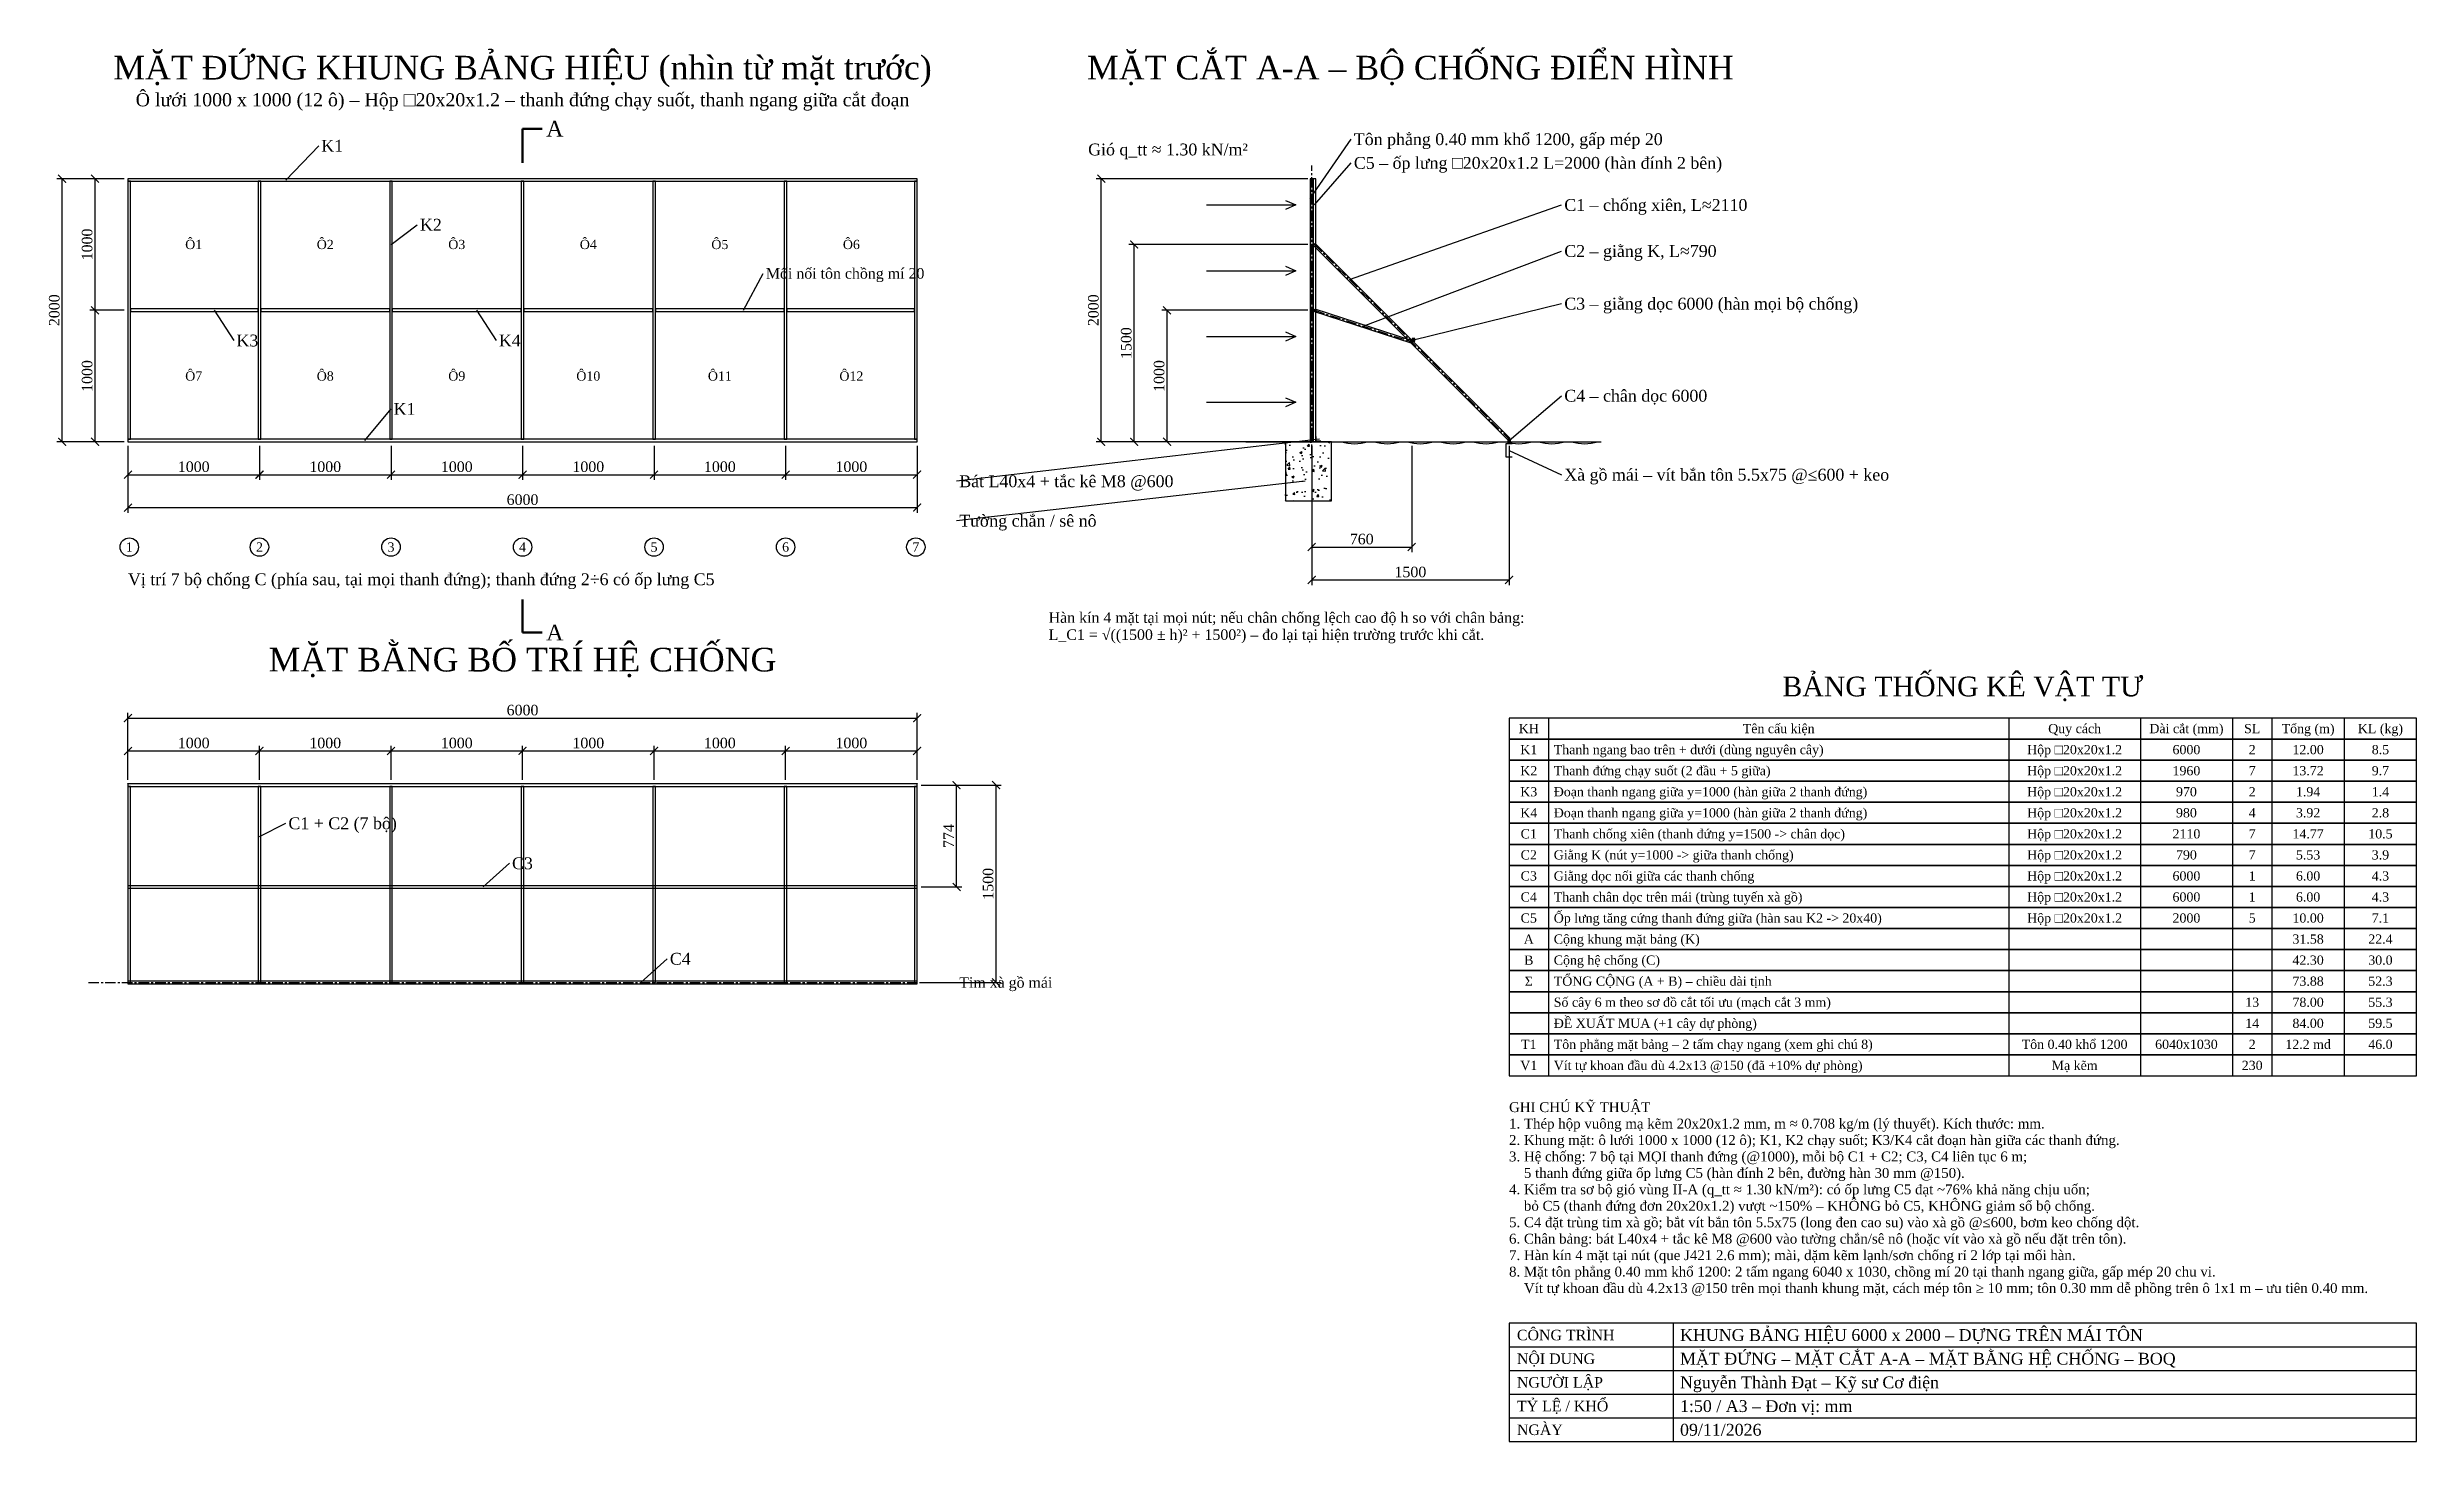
# Model space of a CAD drawing. Header units: millimetres. Extents: x -612 to 17400, y -7600 to 2998.
import ezdxf
from ezdxf.enums import TextEntityAlignment as Align

# ---------------------------------------------------------------- set-up
doc = ezdxf.new("R2010")
doc.units = ezdxf.units.MM
doc.header["$LTSCALE"] = 25
doc.linetypes.add('CENTER', pattern=[5.08, 3.175, -0.635, 0.635, -0.635])
for name, color, linetype in [('BANG', 7, 'Continuous'), ('CHONG', 1, 'Continuous'), ('DIM', 3, 'Continuous'), ('GIANG', 6, 'Continuous'), ('HATCH', 8, 'Continuous'), ('KHUNG', 5, 'Continuous'), ('KHUNG_TEN', 7, 'Continuous'), ('MAI', 8, 'Continuous'), ('MAT_CAT', 4, 'Continuous'), ('TEXT', 7, 'Continuous'), ('TIM', 2, 'CENTER')]:
    doc.layers.add(name, color=color, linetype=linetype)
doc.styles.add('OpenSansCondensed-Light', font='OpenSansCondensed-Light.ttf')
doc.styles.add('TNR', font='times.ttf')
doc.dimstyles.new('EZDXF', dxfattribs={"dimtxt": 0.25, "dimasz": 0.175, "dimexe": 0.375, "dimexo": 0.125, "dimgap": 0.1, "dimtad": 1, "dimlfac": 100, "dimzin": 12, "dimdsep": 46, "dimtxsty": 'OpenSansCondensed-Light', "dimblk": 'ARCHTICK', "dimcen": 2.5, "dimazin": 3, "dimtfac": 0.5, "dimtmove": 2, "dimatfit": 3})

# ---------------------------------------------------------------- blocks, each defined once
blk = doc.blocks.new('_ARCHTICK')
at = {"color": 0, "linetype": 'BYBLOCK', "const_width": 0.15}
blk.add_lwpolyline([(-0.5, -0.5), (0.5, 0.5)], dxfattribs=at)

msp = doc.modelspace()

# ---------------------------------------------------------------- hatches: boundary and pattern name
at = {"layer": 'CHONG'}
msp.add_hatch(color=1, dxfattribs=at).paths.add_polyline_path([(10490, 0), (10510, 0), (10510, 20), (10490, 20)])
at = {"layer": 'GIANG'}
msp.add_hatch(color=6, dxfattribs=at).paths.add_polyline_path([(9764.1, 764.1), (9784.1, 764.1), (9784.1, 784.1), (9764.1, 784.1)])
at = {"layer": 'HATCH'}
h = msp.add_hatch(dxfattribs=at)
h.set_pattern_fill('AR-CONC')
h.paths.add_polyline_path([(8800, -450), (9150, -450), (9150, 0), (8800, 0)])
at = {"layer": 'KHUNG'}
for points in [[(8990, 1980), (9010, 1980), (9010, 2000), (8990, 2000)], [(8990, 990), (9010, 990), (9010, 1010), (8990, 1010)], [(8990, 0), (9010, 0), (9010, 20), (8990, 20)]]:
    msp.add_hatch(color=5, dxfattribs=at).paths.add_polyline_path(points)

# ---------------------------------------------------------------- linework, layer by layer
at = {"layer": 'BANG'}
for p, q in [((10800, -2100), (10800, -2260)), ((14300, -2100), (14300, -2260)), ((15300, -2100), (15300, -2260)), ((16000, -2100), (16000, -2260)), ((16300, -2100), (16300, -2260)), ((16850, -2100), (16850, -2260)), ((10800, -2260), (10800, -2420)), ((14300, -2260), (14300, -2420)), ((15300, -2260), (15300, -2420)), ((16000, -2260), (16000, -2420)), ((16300, -2260), (16300, -2420)), ((16850, -2260), (16850, -2420)), ((10800, -2420), (10800, -2580)), ((14300, -2420), (14300, -2580)), ((15300, -2420), (15300, -2580)), ((16000, -2420), (16000, -2580)), ((16300, -2420), (16300, -2580)), ((16850, -2420), (16850, -2580)), ((10800, -2580), (10800, -2740)), ((14300, -2580), (14300, -2740)), ((15300, -2580), (15300, -2740)), ((16000, -2580), (16000, -2740)), ((16300, -2580), (16300, -2740)), ((16850, -2580), (16850, -2740)), ((10800, -2740), (10800, -2900)), ((14300, -2740), (14300, -2900)), ((15300, -2740), (15300, -2900)), ((16000, -2740), (16000, -2900)), ((16300, -2740), (16300, -2900)), ((16850, -2740), (16850, -2900)), ((10800, -2900), (10800, -3060)), ((10800, -3060), (10800, -3220)), ((14300, -2900), (14300, -3060)), ((14300, -3060), (14300, -3220)), ((15300, -2900), (15300, -3060)), ((15300, -3060), (15300, -3220)), ((16000, -2900), (16000, -3060)), ((16000, -3060), (16000, -3220)), ((16300, -2900), (16300, -3060)), ((16300, -3060), (16300, -3220)), ((16850, -2900), (16850, -3060)), ((16850, -3060), (16850, -3220)), ((10800, -3220), (10800, -3380)), ((14300, -3220), (14300, -3380)), ((15300, -3220), (15300, -3380)), ((16000, -3220), (16000, -3380)), ((16300, -3220), (16300, -3380)), ((16850, -3220), (16850, -3380)), ((10800, -3380), (10800, -3540)), ((14300, -3380), (14300, -3540)), ((15300, -3380), (15300, -3540)), ((16000, -3380), (16000, -3540)), ((16300, -3380), (16300, -3540)), ((16850, -3380), (16850, -3540)), ((10800, -3540), (10800, -3700)), ((14300, -3540), (14300, -3700)), ((15300, -3540), (15300, -3700)), ((16000, -3540), (16000, -3700)), ((16300, -3540), (16300, -3700)), ((16850, -3540), (16850, -3700)), ((10800, -3700), (10800, -3860)), ((14300, -3700), (14300, -3860)), ((15300, -3700), (15300, -3860)), ((16000, -3700), (16000, -3860)), ((16300, -3700), (16300, -3860)), ((16850, -3700), (16850, -3860)), ((10800, -3860), (10800, -4020)), ((14300, -3860), (14300, -4020)), ((15300, -3860), (15300, -4020)), ((16000, -3860), (16000, -4020)), ((16300, -3860), (16300, -4020)), ((16850, -3860), (16850, -4020)), ((10800, -4020), (10800, -4180)), ((14300, -4020), (14300, -4180)), ((15300, -4020), (15300, -4180)), ((16000, -4020), (16000, -4180)), ((16300, -4020), (16300, -4180)), ((16850, -4020), (16850, -4180)), ((10800, -4180), (10800, -4340)), ((14300, -4180), (14300, -4340)), ((15300, -4180), (15300, -4340)), ((16000, -4180), (16000, -4340)), ((16300, -4180), (16300, -4340)), ((16850, -4180), (16850, -4340)), ((10800, -4340), (10800, -4500)), ((10800, -4500), (10800, -4660)), ((14300, -4340), (14300, -4500)), ((14300, -4500), (14300, -4660)), ((15300, -4340), (15300, -4500)), ((15300, -4500), (15300, -4660)), ((16000, -4340), (16000, -4500)), ((16000, -4500), (16000, -4660)), ((16300, -4340), (16300, -4500)), ((16300, -4500), (16300, -4660)), ((16850, -4340), (16850, -4500)), ((16850, -4500), (16850, -4660)), ((10800, -4660), (10800, -4820)), ((14300, -4660), (14300, -4820)), ((15300, -4660), (15300, -4820)), ((16000, -4660), (16000, -4820)), ((16300, -4660), (16300, -4820)), ((16850, -4660), (16850, -4820))]:
    msp.add_line(p, q, dxfattribs=at)
for points in [[(10500, -2260), (17400, -2260), (17400, -2100), (10500, -2100)], [(10500, -2420), (17400, -2420), (17400, -2260), (10500, -2260)], [(10500, -2580), (17400, -2580), (17400, -2420), (10500, -2420)], [(10500, -2740), (17400, -2740), (17400, -2580), (10500, -2580)], [(10500, -2900), (17400, -2900), (17400, -2740), (10500, -2740)], [(10500, -3060), (17400, -3060), (17400, -2900), (10500, -2900)], [(10500, -3220), (17400, -3220), (17400, -3060), (10500, -3060)], [(10500, -3380), (17400, -3380), (17400, -3220), (10500, -3220)], [(10500, -3540), (17400, -3540), (17400, -3380), (10500, -3380)], [(10500, -3700), (17400, -3700), (17400, -3540), (10500, -3540)], [(10500, -3860), (17400, -3860), (17400, -3700), (10500, -3700)], [(10500, -4020), (17400, -4020), (17400, -3860), (10500, -3860)], [(10500, -4180), (17400, -4180), (17400, -4020), (10500, -4020)], [(10500, -4340), (17400, -4340), (17400, -4180), (10500, -4180)], [(10500, -4500), (17400, -4500), (17400, -4340), (10500, -4340)], [(10500, -4660), (17400, -4660), (17400, -4500), (10500, -4500)], [(10500, -4820), (17400, -4820), (17400, -4660), (10500, -4660)]]:
    msp.add_lwpolyline(points, close=True, dxfattribs=at)
at = {"layer": 'CHONG'}
for points in [[(9010, 0), (9030, 0), (9030, 2000), (9010, 2000)], [(9027.1, 1507.1), (10507.1, 27.1), (10492.9, 12.9), (9012.9, 1492.9)], [(9030, 0), (9070, 0), (9070, 4), (9034, 4), (9034, 40), (9030, 40)], [(10490, 0), (10510, 0), (10510, 20), (10490, 20)], [(10492.4, 2.4), (10507.6, 2.4), (10507.6, 17.6), (10492.4, 17.6)], [(0, -4110), (20, -4110), (20, -2620), (0, -2620)], [(990, -4110), (1010, -4110), (1010, -2620), (990, -2620)], [(1990, -4110), (2010, -4110), (2010, -2620), (1990, -2620)], [(2990, -4110), (3010, -4110), (3010, -2620), (2990, -2620)], [(3990, -4110), (4010, -4110), (4010, -2620), (3990, -2620)], [(4990, -4110), (5010, -4110), (5010, -2620), (4990, -2620)], [(5980, -4110), (6000, -4110), (6000, -2620), (5980, -2620)], [(0, -4120), (6000, -4120), (6000, -4100), (0, -4100)]]:
    msp.add_lwpolyline(points, close=True, dxfattribs=at)
for centre in [(10, -800), (1000, -800), (2000, -800), (3000, -800), (4000, -800), (5000, -800), (5990, -800)]:
    msp.add_circle(centre, 70, dxfattribs=at)
at = {"layer": 'GIANG'}
for points in [[(9023.1, 1009.5), (9763.1, 769.5), (9756.9, 750.5), (9016.9, 990.5)], [(9764.1, 764.1), (9784.1, 764.1), (9784.1, 784.1), (9764.1, 784.1)], [(9766.5, 766.5), (9781.7, 766.5), (9781.7, 781.7), (9766.5, 781.7)], [(0, -3394.1), (6000, -3394.1), (6000, -3374.1), (0, -3374.1)]]:
    msp.add_lwpolyline(points, close=True, dxfattribs=at)
at = {"layer": 'KHUNG'}
for points in [[(0, 1980), (6000, 1980), (6000, 2000), (0, 2000)], [(8990, 0), (9010, 0), (9010, 2000), (8990, 2000)], [(8990, 1980), (9010, 1980), (9010, 2000), (8990, 2000)], [(8992.4, 1982.4), (9007.6, 1982.4), (9007.6, 1997.6), (8992.4, 1997.6)], [(0, 20), (20, 20), (20, 1980), (0, 1980)], [(990, 20), (1010, 20), (1010, 1980), (990, 1980)], [(1990, 20), (2010, 20), (2010, 1980), (1990, 1980)], [(2990, 20), (3010, 20), (3010, 1980), (2990, 1980)], [(3990, 20), (4010, 20), (4010, 1980), (3990, 1980)], [(4990, 20), (5010, 20), (5010, 1980), (4990, 1980)], [(5980, 20), (6000, 20), (6000, 1980), (5980, 1980)], [(20, 990), (990, 990), (990, 1010), (20, 1010)], [(1010, 990), (1990, 990), (1990, 1010), (1010, 1010)], [(2010, 990), (2990, 990), (2990, 1010), (2010, 1010)], [(3010, 990), (3990, 990), (3990, 1010), (3010, 1010)], [(4010, 990), (4990, 990), (4990, 1010), (4010, 1010)], [(5010, 990), (5980, 990), (5980, 1010), (5010, 1010)], [(8990, 990), (9010, 990), (9010, 1010), (8990, 1010)], [(8992.4, 992.4), (9007.6, 992.4), (9007.6, 1007.6), (8992.4, 1007.6)], [(0, 0), (6000, 0), (6000, 20), (0, 20)], [(8990, 0), (9010, 0), (9010, 20), (8990, 20)], [(8992.4, 2.4), (9007.6, 2.4), (9007.6, 17.6), (8992.4, 17.6)], [(0, -2620), (6000, -2620), (6000, -2600), (0, -2600)]]:
    msp.add_lwpolyline(points, close=True, dxfattribs=at)
at = {"layer": 'KHUNG_TEN'}
for p, q in [((11750, -7600), (11750, -6700)), ((10500, -6880), (17400, -6880)), ((10500, -7060), (17400, -7060)), ((10500, -7240), (17400, -7240)), ((10500, -7420), (17400, -7420)), ((10500, -7600), (17400, -7600))]:
    msp.add_line(p, q, dxfattribs=at)
msp.add_lwpolyline([(10500, -7600), (17400, -7600), (17400, -6700), (10500, -6700)], close=True, dxfattribs=at)
at = {"layer": 'MAI'}
for points in [[(8500, 0), (11200, 0)], [(9200, 0), (9225, -1.4), (9250, -5.2), (9275, -9.8), (9300, -13.6), (9325, -15), (9350, -13.6), (9375, -9.8), (9400, -5.2), (9425, -1.4), (9450, 0), (9475, -1.4), (9500, -5.2), (9525, -9.8), (9550, -13.6), (9575, -15), (9600, -13.6), (9625, -9.8), (9650, -5.2), (9675, -1.4), (9700, 0), (9725, -1.4), (9750, -5.2), (9775, -9.8), (9800, -13.6), (9825, -15), (9850, -13.6), (9875, -9.8), (9900, -5.2), (9925, -1.4), (9950, 0), (9975, -1.4), (10000, -5.2), (10025, -9.8), (10050, -13.6), (10075, -15), (10100, -13.6), (10125, -9.8), (10150, -5.2), (10175, -1.4), (10200, 0), (10225, -1.4), (10250, -5.2), (10275, -9.8), (10300, -13.6), (10325, -15), (10350, -13.6), (10375, -9.8), (10400, -5.2), (10425, -1.4), (10450, 0), (10475, -1.4), (10500, -5.2), (10525, -9.8), (10550, -13.6), (10575, -15), (10600, -13.6), (10625, -9.8), (10650, -5.2), (10675, -1.4), (10700, 0), (10725, -1.4), (10750, -5.2), (10775, -9.8), (10800, -13.6), (10825, -15), (10850, -13.6), (10875, -9.8), (10900, -5.2), (10925, -1.4), (10950, 0), (10975, -1.4), (11000, -5.2), (11025, -9.8), (11050, -13.6), (11075, -15), (11100, -13.6), (11125, -9.8), (11150, -5.2), (11175, -1.4)], [(10525, -15), (10475, -15), (10475, -115), (10525, -115)]]:
    msp.add_lwpolyline(points, dxfattribs=at)
msp.add_lwpolyline([(8800, -450), (9150, -450), (9150, 0), (8800, 0)], close=True, dxfattribs=at)
at = {"layer": 'MAT_CAT'}
for points in [[(8987, 0), (8990, 0), (8990, 2000), (8987, 2000)], [(0, -2597), (6000, -2597), (6000, -2600), (0, -2600)]]:
    msp.add_lwpolyline(points, close=True, dxfattribs=at)
at = {"layer": 'TEXT', "lineweight": 50}
for p, q in [((3000, 2120), (3000, 2380)), ((3000, 2380), (3150, 2380)), ((3000, -1200), (3000, -1450)), ((3000, -1450), (3150, -1450))]:
    msp.add_line(p, q, dxfattribs=at)
at = {"layer": 'TEXT'}
for p, q in [((1200, 1990), (1450, 2250)), ((8988, 1850), (9300, 2300)), ((9020, 1800), (9300, 2120)), ((2000, 1500), (2200, 1650)), ((8200, 1800), (8880, 1800)), ((9286.4, 1233.6), (10900, 1800)), ((9390, 880), (10900, 1450)), ((4680, 1000), (4830, 1280)), ((8200, 1300), (8880, 1300)), ((655, 1000), (805, 770)), ((2650, 1000), (2800, 770)), ((9774.1, 774.1), (10900, 1050)), ((8200, 800), (8880, 800)), ((1800, 10), (2000, 250)), ((8200, 300), (8880, 300)), ((10500, 10), (10900, 350)), ((9060, 20), (6300, -300)), ((10500, -65), (10900, -250)), ((8950, -300), (6300, -600)), ((1000, -3000), (1200, -2900)), ((2700, -3384.1), (2900, -3204.1)), ((3900, -4110), (4100, -3930))]:
    msp.add_line(p, q, dxfattribs=at)
for points in [[(8800, 1835), (8880, 1800), (8800, 1765)], [(8800, 1335), (8880, 1300), (8800, 1265)], [(8800, 835), (8880, 800), (8800, 765)], [(8800, 335), (8880, 300), (8800, 265)]]:
    msp.add_lwpolyline(points, dxfattribs=at)
at = {"layer": 'TIM'}
for p, q in [((9000, -100), (9000, 2100)), ((9020, 1500), (10500, 20)), ((9020, 1000), (9760, 760)), ((-300, -4110), (6300, -4110))]:
    msp.add_line(p, q, dxfattribs=at)

# ---------------------------------------------------------------- texts
at = {"layer": 'BANG', "style": 'TNR'}
for s, p in [('KH', (10650, -2180)), ('Tên cấu kiện', (12550, -2180)), ('Quy cách', (14800, -2180)), ('Dài cắt (mm)', (15650, -2180)), ('SL', (16150, -2180)), ('Tổng (m)', (16575, -2180)), ('KL (kg)', (17125, -2180)), ('K1', (10650, -2340)), ('Hộp □20x20x1.2', (14800, -2340)), ('6000', (15650, -2340)), ('2', (16150, -2340)), ('12.00', (16575, -2340)), ('8.5', (17125, -2340)), ('K2', (10650, -2500)), ('Hộp □20x20x1.2', (14800, -2500)), ('1960', (15650, -2500)), ('7', (16150, -2500)), ('13.72', (16575, -2500)), ('9.7', (17125, -2500)), ('K3', (10650, -2660)), ('Hộp □20x20x1.2', (14800, -2660)), ('970', (15650, -2660)), ('2', (16150, -2660)), ('1.94', (16575, -2660)), ('1.4', (17125, -2660)), ('K4', (10650, -2820)), ('Hộp □20x20x1.2', (14800, -2820)), ('980', (15650, -2820)), ('4', (16150, -2820)), ('3.92', (16575, -2820)), ('2.8', (17125, -2820)), ('C1', (10650, -2980)), ('Hộp □20x20x1.2', (14800, -2980)), ('2110', (15650, -2980)), ('7', (16150, -2980)), ('14.77', (16575, -2980)), ('10.5', (17125, -2980)), ('C2', (10650, -3140)), ('Hộp □20x20x1.2', (14800, -3140)), ('790', (15650, -3140)), ('7', (16150, -3140)), ('5.53', (16575, -3140)), ('3.9', (17125, -3140)), ('C3', (10650, -3300)), ('Hộp □20x20x1.2', (14800, -3300)), ('Hộp □20x20x1.2', (14800, -3460)), ('6000', (15650, -3300)), ('1', (16150, -3300)), ('6.00', (16575, -3300)), ('4.3', (17125, -3300)), ('C4', (10650, -3460)), ('C5', (10650, -3620)), ('Hộp □20x20x1.2', (14800, -3620)), ('6000', (15650, -3460)), ('2000', (15650, -3620)), ('5', (16150, -3620)), ('1', (16150, -3460)), ('10.00', (16575, -3620)), ('6.00', (16575, -3460)), ('4.3', (17125, -3460)), ('7.1', (17125, -3620)), ('A', (10650, -3780)), ('31.58', (16575, -3780)), ('22.4', (17125, -3780)), ('B', (10650, -3940)), ('42.30', (16575, -3940)), ('30.0', (17125, -3940)), ('13', (16150, -4260)), ('78.00', (16575, -4260)), ('55.3', (17125, -4260)), ('T1', (10650, -4580)), ('Tôn 0.40 khổ 1200', (14800, -4580)), ('6040x1030', (15650, -4580)), ('2', (16150, -4580)), ('12.2 md', (16575, -4580)), ('46.0', (17125, -4580)), ('V1', (10650, -4740)), ('Mạ kẽm', (14800, -4740)), ('230', (16150, -4740))]:
    msp.add_text(s, height=70, dxfattribs=at).set_placement(p, align=Align.MIDDLE_CENTER)
for s, p in [('Thanh ngang bao trên + dưới (dùng nguyên cây)', (10840, -2340)), ('Thanh đứng chạy suốt (2 đầu + 5 giữa)', (10840, -2500)), ('Đoạn thanh ngang giữa y=1000 (hàn giữa 2 thanh đứng)', (10840, -2660)), ('Đoạn thanh ngang giữa y=1000 (hàn giữa 2 thanh đứng)', (10840, -2820)), ('Thanh chống xiên (thanh đứng y=1500 -> chân dọc)', (10840, -2980)), ('Giằng K (nút y=1000 -> giữa thanh chống)', (10840, -3140)), ('Thanh chân dọc trên mái (trùng tuyến xà gồ)', (10840, -3460)), ('Giằng dọc nối giữa các thanh chống', (10840, -3300)), ('Ốp lưng tăng cứng thanh đứng giữa (hàn sau K2 -> 20x40)', (10840, -3620)), ('Cộng khung mặt bảng (K)', (10840, -3780)), ('Cộng hệ chống (C)', (10840, -3940)), ('Số cây 6 m theo sơ đồ cắt tối ưu (mạch cắt 3 mm)', (10840, -4260)), ('Tôn phẳng mặt bảng – 2 tấm chạy ngang (xem ghi chú 8)', (10840, -4580)), ('Vít tự khoan đầu dù 4.2x13 @150 (đã +10% dự phòng)', (10840, -4740))]:
    msp.add_text(s, height=70, dxfattribs=at).set_placement(p, align=Align.MIDDLE_LEFT)
at = {"layer": 'BANG', "color": 1, "style": 'TNR'}
for s, p in [('Σ', (10650, -4100)), ('73.88', (16575, -4100)), ('52.3', (17125, -4100)), ('14', (16150, -4420)), ('84.00', (16575, -4420)), ('59.5', (17125, -4420))]:
    msp.add_text(s, height=70, dxfattribs=at).set_placement(p, align=Align.MIDDLE_CENTER)
for s, p in [('TỔNG CỘNG (A + B) – chiều dài tịnh', (10840, -4100)), ('ĐỀ XUẤT MUA (+1 cây dự phòng)', (10840, -4420))]:
    msp.add_text(s, height=70, dxfattribs=at).set_placement(p, align=Align.MIDDLE_LEFT)
at = {"layer": 'CHONG', "style": 'TNR'}
for s, p in [('1', (10, -800)), ('2', (1000, -800)), ('3', (2000, -800)), ('4', (3000, -800)), ('5', (4000, -800)), ('6', (5000, -800)), ('7', (5990, -800))]:
    msp.add_text(s, height=70, dxfattribs=at).set_placement(p, align=Align.MIDDLE_CENTER)
msp.add_text('Vị trí 7 bộ chống C (phía sau, tại mọi thanh đứng); thanh đứng 2÷6 có ốp lưng C5', height=90, dxfattribs=at).set_placement((0, -1000), align=Align.TOP_LEFT)
at = {"layer": 'KHUNG_TEN', "style": 'TNR'}
for s, height, p in [('CÔNG TRÌNH', 80, (10560, -6790)), ('KHUNG BẢNG HIỆU 6000 x 2000 – DỰNG TRÊN MÁI TÔN', 90, (11800, -6790)), ('NỘI DUNG', 80, (10560, -6970)), ('MẶT ĐỨNG – MẶT CẮT A-A – MẶT BẰNG HỆ CHỐNG – BOQ', 90, (11800, -6970)), ('NGƯỜI LẬP', 80, (10560, -7150)), ('Nguyễn Thành Đạt – Kỹ sư Cơ điện', 90, (11800, -7150)), ('TỶ LỆ / KHỔ', 80, (10560, -7330)), ('1:50 / A3 – Đơn vị: mm', 90, (11800, -7330)), ('NGÀY', 80, (10560, -7510)), ('09/11/2026', 90, (11800, -7510))]:
    msp.add_text(s, height=height, dxfattribs=at).set_placement(p, align=Align.MIDDLE_LEFT)
at = {"layer": 'TEXT', "style": 'TNR'}
for s, height, p in [('MẶT ĐỨNG KHUNG BẢNG HIỆU (nhìn từ mặt trước)', 180, (3000, 2700)), ('MẶT CẮT A-A – BỘ CHỐNG ĐIỂN HÌNH', 180, (9750, 2700)), ('Ô lưới 1000 x 1000 (12 ô) – Hộp □20x20x1.2 – thanh đứng chạy suốt, thanh ngang giữa cắt đoạn', 100, (3000, 2520)), ('MẶT BẰNG BỐ TRÍ HỆ CHỐNG', 180, (3000, -1800)), ('BẢNG THỐNG KÊ VẬT TƯ', 150, (13950, -1980))]:
    msp.add_text(s, height=height, dxfattribs=at).set_placement(p, align=Align.BOTTOM_CENTER)
for s, height, p in [('A', 120, (3180, 2380)), ('Tôn phẳng 0.40 mm khổ 1200, gấp mép 20', 90, (9320, 2300)), ('K1', 90, (1470, 2250)), ('C5 – ốp lưng □20x20x1.2 L=2000 (hàn đính 2 bên)', 90, (9320, 2120)), ('C1 – chống xiên, L≈2110', 90, (10920, 1800)), ('K2', 90, (2220, 1650)), ('C2 – giằng K, L≈790', 90, (10920, 1450)), ('Mối nối tôn chồng mí 20', 80, (4850, 1280)), ('C3 – giằng dọc 6000 (hàn mọi bộ chống)', 90, (10920, 1050)), ('K3', 90, (825, 770)), ('K4', 90, (2820, 770)), ('C4 – chân dọc 6000', 90, (10920, 350)), ('K1', 90, (2020, 250)), ('Bát L40x4 + tắc kê M8 @600', 90, (6320, -300)), ('Xà gồ mái – vít bắn tôn 5.5x75 @≤600 + keo', 90, (10920, -250)), ('Tường chắn / sê nô', 90, (6320, -600)), ('A', 120, (3180, -1450)), ('C1 + C2 (7 bộ)', 90, (1220, -2900)), ('C3', 90, (2920, -3204.1)), ('C4', 90, (4120, -3930)), ('Tim xà gồ mái', 80, (6320, -4110))]:
    msp.add_text(s, height=height, dxfattribs=at).set_placement(p, align=Align.MIDDLE_LEFT)
for s, height, p in [('Gió q_tt ≈ 1.30 kN/m²', 90, (7300, 2150)), ('Hàn kín 4 mặt tại mọi nút; nếu chân chống lệch cao độ h so với chân bảng:', 80, (7000, -1400)), ('L_C1 = √((1500 ± h)² + 1500²) – đo lại tại hiện trường trước khi cắt.', 80, (7000, -1530))]:
    msp.add_text(s, height=height, dxfattribs=at).set_placement(p, align=Align.BOTTOM_LEFT)
at = {"layer": 'TEXT', "color": 8, "style": 'TNR'}
for s, p in [('Ô1', (500, 1500)), ('Ô2', (1500, 1500)), ('Ô3', (2500, 1500)), ('Ô4', (3500, 1500)), ('Ô5', (4500, 1500)), ('Ô6', (5500, 1500)), ('Ô7', (500, 500)), ('Ô8', (1500, 500)), ('Ô9', (2500, 500)), ('Ô10', (3500, 500)), ('Ô11', (4500, 500)), ('Ô12', (5500, 500))]:
    msp.add_text(s, height=70, dxfattribs=at).set_placement(p, align=Align.MIDDLE_CENTER)
at = {"layer": 'TEXT', "insert": (10500, -5020), "char_height": 75, "width": 6900, "attachment_point": 1, "style": 'TNR'}
msp.add_mtext('GHI CHÚ KỸ THUẬT\\P1. Thép hộp vuông mạ kẽm 20x20x1.2 mm, m ≈ 0.708 kg/m (lý thuyết). Kích thước: mm.\\P2. Khung mặt: ô lưới 1000 x 1000 (12 ô); K1, K2 chạy suốt; K3/K4 cắt đoạn hàn giữa các thanh đứng.\\P3. Hệ chống: 7 bộ tại MỌI thanh đứng (@1000), mỗi bộ C1 + C2; C3, C4 liên tục 6 m;\\P    5 thanh đứng giữa ốp lưng C5 (hàn đính 2 bên, đường hàn 30 mm @150).\\P4. Kiểm tra sơ bộ gió vùng II-A (q_tt ≈ 1.30 kN/m²): có ốp lưng C5 đạt ~76% khả năng chịu uốn;\\P    bỏ C5 (thanh đứng đơn 20x20x1.2) vượt ~150% – KHÔNG bỏ C5, KHÔNG giảm số bộ chống.\\P5. C4 đặt trùng tim xà gồ; bắt vít bắn tôn 5.5x75 (long đen cao su) vào xà gồ @≤600, bơm keo chống dột.\\P6. Chân bảng: bát L40x4 + tắc kê M8 @600 vào tường chắn/sê nô (hoặc vít vào xà gồ nếu đặt trên tôn).\\P7. Hàn kín 4 mặt tại nút (que J421 2.6 mm); mài, dặm kẽm lạnh/sơn chống rỉ 2 lớp tại mối hàn.\\P8. Mặt tôn phẳng 0.40 mm khổ 1200: 2 tấm ngang 6040 x 1030, chồng mí 20 tại thanh ngang giữa, gấp mép 20 chu vi.\\P    Vít tự khoan đầu dù 4.2x13 @150 trên mọi thanh khung mặt, cách mép tôn ≥ 10 mm; tôn 0.30 mm dễ phồng trên ô 1x1 m – ưu tiên 0.40 mm.', dxfattribs=at)

# ---------------------------------------------------------------- dimensions: what is measured, and where the dimension line sits
at = {"layer": 'DIM'}
for base, p1, p2 in [((-500, 0), (0, 0), (0, 2000)), ((-250, 1000), (0, 1000), (0, 2000)), ((7400, 0), (9000, 0), (9000, 2000)), ((7650, 0), (9000, 0), (9000, 1500)), ((-250, 0), (0, 0), (0, 1000)), ((7900, 0), (9000, 0), (9000, 1000)), ((6300, -3384.1), (6000, -3384.1), (6000, -2610)), ((6600, -4110), (6000, -4110), (6000, -2610))]:
    msp.add_linear_dim(base=base, p1=p1, p2=p2, angle=90, dimstyle='EZDXF', override={"dimscale": 1, "dimtxt": 80, "dimasz": 60, "dimexe": 40, "dimexo": 30, "dimgap": 20, "dimtad": 1, "dimdec": 0, "dimlfac": 1, "dimtxsty": 'TNR', "dimblk": 'ARCHTICK', "dimclrd": 3, "dimclre": 3, "dimclrt": 7}, dxfattribs=at).render()
for base, p1, p2 in [((0, -250), (0, 0), (1000, 0)), ((0, -500), (0, 0), (6000, 0)), ((1000, -250), (1000, 0), (2000, 0)), ((2000, -250), (2000, 0), (3000, 0)), ((3000, -250), (3000, 0), (4000, 0)), ((4000, -250), (4000, 0), (5000, 0)), ((5000, -250), (5000, 0), (6000, 0)), ((9000, -800), (9000, 0), (9760, 0)), ((9000, -1050), (9000, 0), (10500, 0)), ((0, -2100), (0, -2600), (6000, -2600)), ((0, -2350), (0, -2600), (1000, -2600)), ((1000, -2350), (1000, -2600), (2000, -2600)), ((2000, -2350), (2000, -2600), (3000, -2600)), ((3000, -2350), (3000, -2600), (4000, -2600)), ((4000, -2350), (4000, -2600), (5000, -2600)), ((5000, -2350), (5000, -2600), (6000, -2600))]:
    msp.add_linear_dim(base=base, p1=p1, p2=p2, dimstyle='EZDXF', override={"dimscale": 1, "dimtxt": 80, "dimasz": 60, "dimexe": 40, "dimexo": 30, "dimgap": 20, "dimtad": 1, "dimdec": 0, "dimlfac": 1, "dimtxsty": 'TNR', "dimblk": 'ARCHTICK', "dimclrd": 3, "dimclre": 3, "dimclrt": 7}, dxfattribs=at).render()

doc.saveas('drawing.dxf')
